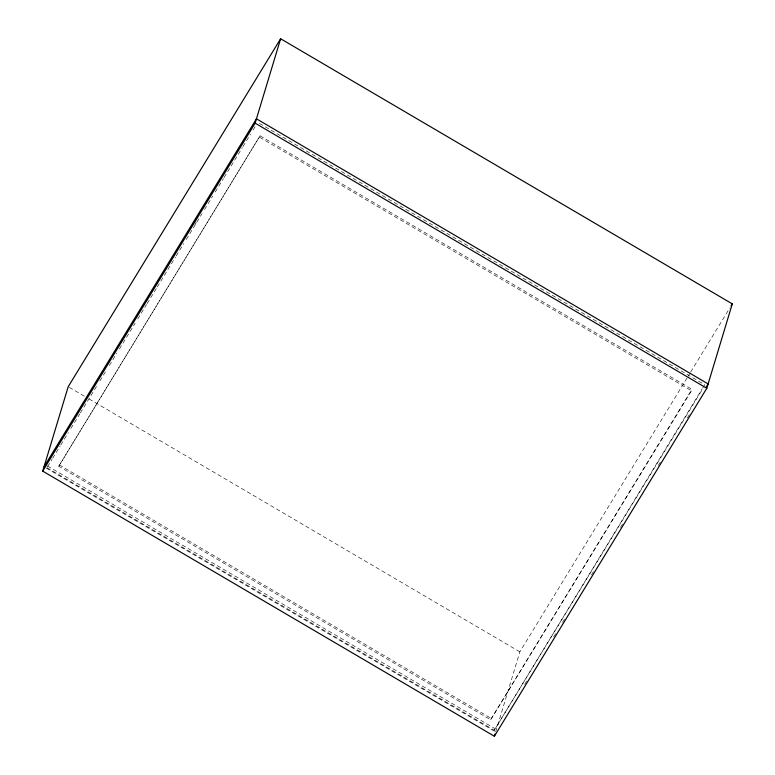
<?xml version="1.0" encoding="UTF-8"?>
<svg xmlns="http://www.w3.org/2000/svg" width="775" height="775" viewBox="0 0 775 775"><rect width="100%" height="100%" fill="white"/><g stroke="black" fill="none" stroke-linecap="round" stroke-linejoin="round"><path stroke-width="0.58" stroke-dasharray="3.88 2.91" d="M58.745 466.269L260.042 135.809L691.92 389.321L691.484 390.765L490.633 719.781L58.745 466.269L260.042 135.809M490.633 719.781L691.92 389.321M46.936 467.693L494.276 730.273L702.169 388.856M495.69 731.891L519.86 651.843L687.532 377.183M194.951 224.362L196.211 222.299M47.566 466.657L51.983 459.43M52.613 458.403L60.179 446.012M60.808 444.976L68.365 432.586M70.893 428.459L79.718 414.005M80.348 412.968L97.359 385.088M99.888 380.961L106.185 370.634M109.343 365.471L116.899 353.08M119.427 348.953L135.179 323.146M137.708 319.009L146.523 304.556M147.163 303.529L156.608 288.038M157.248 287.002L175.518 257.058M176.148 256.031L183.714 243.641M186.242 239.514L201.994 213.697M204.513 209.57L212.708 196.143M215.227 192.016L223.423 178.589M224.053 177.562L242.333 147.618M242.963 146.582L250.528 134.191M253.047 130.064L255.576 125.938M688.161 376.156L690.05 373.056M690.68 372.019L729.759 308.004M702.799 387.829L704.688 384.729L257.348 122.15M494.276 730.273L702.906 388.517M524.685 684.403L527.203 680.266M553.679 636.905L556.198 632.768M562.505 622.441L565.023 618.314M591.499 574.943L594.028 570.817M620.494 527.455L623.023 523.319M658.314 465.494L660.842 461.367M687.318 418.006L689.837 413.869M259.606 137.252L691.484 390.765M69.246 387.326L84.892 396.509M89.057 398.96L519.86 651.843M59.181 464.826L491.069 718.338M47.459 465.969L494.789 728.548M46.113 467.993L494.644 731.28"/><path stroke-width="1.16" d="M42.712 471.123L68.2 386.715L280.627 38.75L732.288 303.877L706.8 388.285L494.373 736.25L42.712 471.123L255.14 123.157L280.627 38.75M494.373 736.25L495.031 734.07M44.03 466.773L256.457 118.808L708.118 383.925L706.228 387.025M731.028 305.941L732.288 303.877M255.14 123.157L706.8 388.285"/></g></svg>
